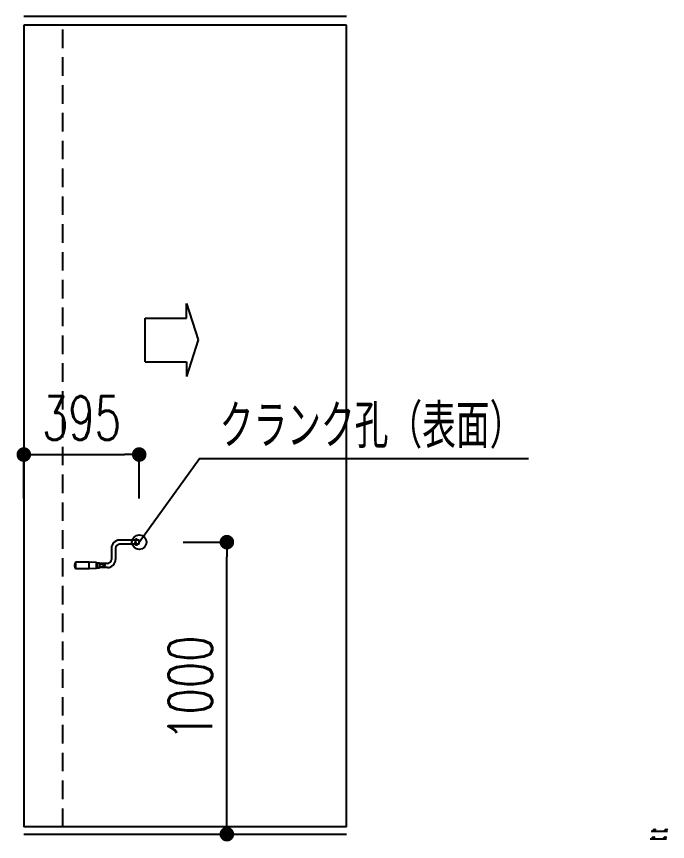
# Model space of a CAD drawing. Header units: millimetres. Extents: x -336714 to 313259, y -164504 to 205815.
# Drawn here: x -64978 to -9271, y 135190 to 205815 of the extents above; entities that cross this region are included whole.
import ezdxf
from ezdxf.enums import TextEntityAlignment as Align

# ---------------------------------------------------------------- set-up
doc = ezdxf.new("R2010")
doc.units = ezdxf.units.MM
doc.header["$LTSCALE"] = 10
doc.header["$PDMODE"] = 35
doc.header["$PDSIZE"] = 5
doc.linetypes.add('HIDDEN', pattern=[9.525, 6.35, -3.175])
for name, color, linetype in [('_P18_文字', 3, 'Continuous'), ('_P18_製品', 4, 'Continuous'), ('_P18_製品寸法', 9, 'Continuous'), ('_ハッチング', 5, 'Continuous'), ('_製品', 4, 'Continuous'), ('_躯体', 8, 'Continuous')]:
    doc.layers.add(name, color=color, linetype=linetype)
doc.styles.add('OKAMURA', font='simplex8.shx', dxfattribs={"width": 0.7, "bigfont": 'BIGFONT.shx'})
doc.dimstyles.new('OKAMURA-050', dxfattribs={"dimscale": 50, "dimtxt": 3, "dimasz": 1, "dimexe": 0, "dimexo": 3, "dimgap": 1, "dimtad": 1, "dimdec": 8, "dimdsep": 46, "dimtxsty": 'OKAMURA', "dimblk1": 'DOT', "dimblk2": 'DOT', "dimsah": 1, "dimcen": 0, "dimclrt": 3, "dimadec": 0, "dimazin": 0, "dimtfac": 1, "dimtdec": 8, "dimtix": 1, "dimtmove": 2, "dimatfit": 3, "dimfxl": 1, "dimtolj": 1, "dimarcsym": 0})

# ---------------------------------------------------------------- blocks, each defined once
blk = doc.blocks.new('A$C4DE83343')
at = {"color": 0, "linetype": 'ByBlock'}
for p, q in [((-91, 171), (-91, 218.1)), ((-69, 218.1), (-91, 218.1)), ((-69, 171), (-69, 218.1)), ((-90, 146), (-91, 171)), ((-91, 171), (-69, 171)), ((-70, 146), (-69, 171)), ((-90, 146), (-70, 146)), ((-88.5, 136), (-88.5, 146)), ((-71.5, 145.5), (-88.5, 145.5)), ((-71.5, 136), (-71.5, 146)), ((-88.5, 136), (-71.5, 136)), ((-87, 135), (-86, 136)), ((-87, 109), (-87, 135)), ((-87, 135), (-73, 135)), ((-85, 119), (-85, 136)), ((-85, 122.7), (-84.2, 122)), ((-85, 122.7), (-75, 122.7)), ((-75, 119), (-85, 119)), ((-85, 119), (-80, 116.1)), ((-84.2, 118.6), (-84.2, 136)), ((-75.7, 122), (-84.2, 122)), ((-75, 119), (-80, 116.1)), ((-75.7, 118.6), (-75.7, 136)), ((-75, 122.7), (-75.7, 122)), ((-75, 119), (-75, 136)), ((-73, 135), (-74, 136)), ((-73, 109), (-73, 135)), ((-21, 95), (-59, 95)), ((-21, 81), (-59, 81)), ((-7, 1), (-7, 67)), ((7, 1), (7, 67)), ((-10, 11.5), (-9, 12.5)), ((-10, 8.5), (-10, 11.5)), ((-9, 7.5), (-10, 8.5)), ((-7, 12.5), (-9, 12.5)), ((-9, 12.5), (-9, 7.5)), ((-7, 7.5), (-9, 7.5)), ((-6, 0), (-7, 1)), ((7, 1), (-7, 1)), ((6, 0), (7, 1)), ((7, 12.5), (9, 12.5)), ((7, 7.5), (9, 7.5)), ((9, 12.5), (9, 7.5)), ((10, 11.5), (9, 12.5)), ((9, 7.5), (10, 8.5)), ((10, 8.5), (10, 11.5)), ((-6, 0), (6, 0))]:
    blk.add_line(p, q, dxfattribs=at)
for radius in [1.5, 1]:
    blk.add_circle((0, 12.5), radius, dxfattribs=at)
for centre, radius, start, end in [((-80, 199), 22, 60.0002, 120), ((-59, 109), 28, 180, 270), ((-59, 109), 14, 180, 270), ((-21, 67), 28, 0, 90), ((-21, 67), 14, 0, 90)]:
    blk.add_arc(centre, radius, start, end, dxfattribs=at)
blk = doc.blocks.new('_DOT')
at = {"color": 0, "linetype": 'ByBlock'}
blk.add_line((-0.5, 0), (-1, 0), dxfattribs=at)
at = {"color": 0, "linetype": 'ByBlock', "const_width": 0.5}
blk.add_lwpolyline([(-0.25, 0, 1), (0.25, 0, 1)], format="xyb", close=True, dxfattribs=at)
blk = doc.blocks.new('*D130')
at = {"layer": '_P18_製品寸法', "color": 0, "lineweight": -2, "transparency": 16777216}
for p, q in [((0, 1150), (0, 1300)), ((50, 1300), (345, 1300)), ((395, 1150), (395, 1300))]:
    blk.add_line(p, q, dxfattribs=at)
at = {"layer": 'Defpoints', "color": 0, "transparency": 16777216}
for p in [(395, 1300), (0, 1000), (395, 1000)]:
    blk.add_point(p, dxfattribs=at)
at = {"layer": '_P18_製品寸法', "color": 0, "lineweight": -2, "transparency": 16777216, "xscale": 50, "yscale": 50, "zscale": 50, "rotation": 180}
blk.add_blockref('_DOT', (0, 1300), dxfattribs=at)
at = {"layer": '_P18_製品寸法', "color": 0, "lineweight": -2, "transparency": 16777216, "xscale": 50, "yscale": 50, "zscale": 50}
blk.add_blockref('_DOT', (395, 1300), dxfattribs=at)
at = {"layer": '_P18_製品寸法', "color": 3, "transparency": 16777216, "insert": (197.5, 1425), "char_height": 150, "attachment_point": 5, "style": 'OKAMURA'}
blk.add_mtext('\\A1;395', dxfattribs=at)
blk = doc.blocks.new('*D131')
at = {"layer": '_P18_製品寸法', "color": 0, "lineweight": -2, "transparency": 16777216}
for p, q in [((545, 1000), (695, 1000)), ((695, 50), (695, 950)), ((545, 0), (695, 0))]:
    blk.add_line(p, q, dxfattribs=at)
at = {"layer": 'Defpoints', "color": 0, "transparency": 16777216}
for p in [(395, 1000), (695, 1000), (395, 0)]:
    blk.add_point(p, dxfattribs=at)
at = {"layer": '_P18_製品寸法', "color": 0, "lineweight": -2, "transparency": 16777216, "xscale": 50, "yscale": 50, "zscale": 50}
for p, rotation in [((695, 1000), 90), ((695, 0), 270)]:
    blk.add_blockref('_DOT', p, dxfattribs=dict(at, rotation=rotation))
at = {"layer": '_P18_製品寸法', "color": 3, "transparency": 16777216, "insert": (570, 500), "char_height": 150, "attachment_point": 5, "rotation": 90, "style": 'OKAMURA'}
blk.add_mtext('\\A1;1000', dxfattribs=at)
blk = doc.blocks.new('*U282')
for p, q in [((103, 172), (-69, 0)), ((172, 172), (0, 0)), ((241, 172), (69, 0))]:
    blk.add_line(p, q)
blk = doc.blocks.new('*U340')
at = {"layer": '_躯体'}
blk.add_line((0, 0), (1397, 0), dxfattribs=at)
for p in [(150, 0), (1150, 0)]:
    blk.add_blockref('*U282', p, dxfattribs=at)
blk = doc.blocks.new('*U337')
at = {"layer": '_躯体'}
blk.add_line((-1397, 0), (0, 0), dxfattribs=at)
for p in [(-1247, 0), (-247, 0)]:
    blk.add_blockref('*U282', p, dxfattribs=at)
blk = doc.blocks.new('P18_TE_FRONT_VIEW2')
at = {"layer": '_P18_文字'}
blk.add_lwpolyline([(395, 1000), (601.34, 1285.93), (1727.7, 1285.93)], dxfattribs=at)
at = {"layer": '_P18_製品', "linetype": 'HIDDEN'}
blk.add_line((133.4, 25), (133.4, 2770), dxfattribs=at)
at = {"layer": '_P18_製品'}
for p, q in [((1104, 25), (1104, 2770)), ((1104, 25), (1104, 2770)), ((557.42, 1817.27), (596.42, 1692.27)), ((557.42, 1767.27), (557.42, 1817.27)), ((557.42, 1767.27), (557.42, 1817.27)), ((415.72, 1617.27), (415.72, 1767.27)), ((415.72, 1767.27), (557.42, 1767.27)), ((596.42, 1692.27), (557.42, 1567.27)), ((415.72, 1617.27), (557.42, 1617.27)), ((557.42, 1617.27), (557.42, 1567.27)), ((0, 0), (1104, 0))]:
    blk.add_line(p, q, dxfattribs=at)
for points in [[(1104, 2770), (0, 2770)], [(0, 2770), (0, 25)], [(1104, 25), (0, 25)]]:
    blk.add_lwpolyline(points, dxfattribs=at)
blk.add_circle((395, 1000), 25, dxfattribs=at)
at = {"layer": '_製品'}
blk.add_line((1104, 2800), (0, 2800), dxfattribs=at)
at = {"layer": '_P18_製品', "rotation": 90.00000000000001}
blk.add_blockref('A$C4DE83343', (395, 1000), dxfattribs=at)
at = {"layer": '_P18_文字', "style": 'OKAMURA', "width": 0.7}
blk.add_text('クランク孔（表面）', height=150, dxfattribs=at).set_placement((1190.32, 1397.5), align=Align.MIDDLE_CENTER)
at = {"layer": '_P18_製品寸法'}
for base, p1, angle, picture, middle in [((395, 1300), (0, 1000), 180, '*D130', (197.5, 1425)), ((695, 1000), (395, 0), 90, '*D131', (570, 500))]:
    dim = blk.add_linear_dim(base=base, p1=p1, p2=(395, 1000), angle=angle, dimstyle='OKAMURA-050', override={"dimtad": 1, "dimdec": 1}, dxfattribs=at)
    dim.commit()
    dim.dimension.update_dxf_attribs({"geometry": picture, "text_midpoint": middle})

msp = doc.modelspace()

# ---------------------------------------------------------------- hatches: boundary and pattern name
at = {"layer": '_ハッチング'}
h = msp.add_hatch(dxfattribs=at)
h.set_pattern_fill('ANSI32', color=256, scale=100, style=0)
h.set_pattern_definition([(45, (-25400, 144450), (-67350, 67350), []), (45, (19500, 144450), (-67350, 67350), [])])
h.paths.add_polyline_path([(-24433, 147081), (-25363, 147081), (-25363, 146931), (-24433, 146931)])

# ---------------------------------------------------------------- block references
at = {"xscale": 25, "yscale": 25, "zscale": 25}
msp.add_blockref('P18_TE_FRONT_VIEW2', (-64353, 135815), dxfattribs=at)
for name, p in [('*U337', (-9271, 136063)), ('*U340', (-10743, 135428))]:
    msp.add_blockref(name, p)

doc.saveas('drawing.dxf')
